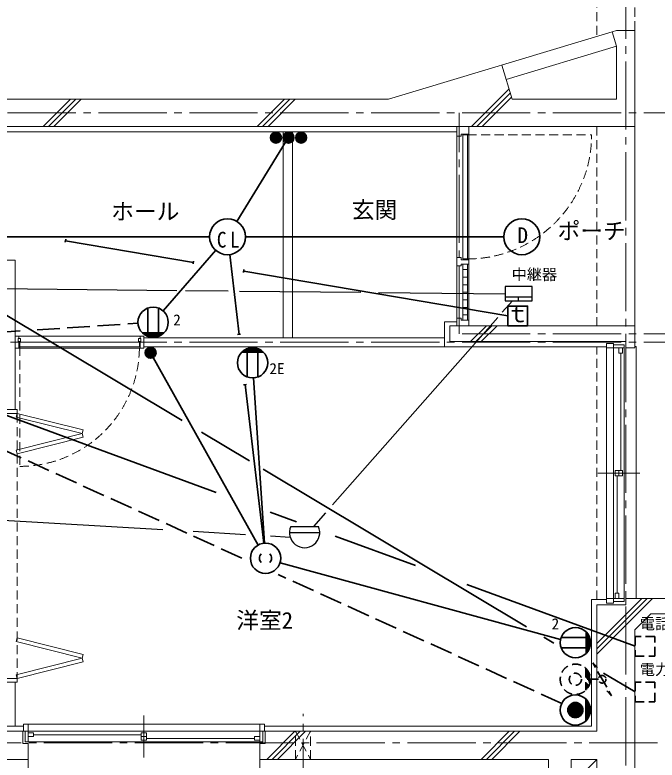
# Model space of a CAD drawing. Units: millimetres at full size, sheet at 1:50; details may follow other scales. Extents: x -9674 to 9699, y -6794 to 6791.
# Drawn here: x 2531 to 6770, y -2761 to 2161 of the extents above; entities that cross this region are included whole.
import ezdxf
from ezdxf.enums import TextEntityAlignment as Align

# ---------------------------------------------------------------- set-up
doc = ezdxf.new("R2010")
doc.units = ezdxf.units.MM
doc.header["$LTSCALE"] = 50
for name, pattern in [('CHAIN1', [8, 5, -1, 1, -1]), ('CHAIN2', [12, 9, -1, 1, -1]), ('DASHED1', [1.8, 1.2, -0.6]), ('DASHED3', [4, 3, -1])]:
    doc.linetypes.add(name, pattern=pattern)
for name, color, linetype, lineweight in [('1-0_芯', 134, 'CHAIN2', 9), ('1-1_躯体', 134, 'Continuous', 9), ('1-2_間仕切', 134, 'Continuous', 9), ('1-3_建具', 134, 'Continuous', 9), ('1-5_設備', 134, 'Continuous', 9), ('1-6_ﾊﾞﾙｺﾆｰ・階段', 134, 'Continuous', 9), ('1-7_その他', 134, 'DASHED1', 9), ('1-8_ハッチ', 134, 'Continuous', 9), ('1-C_梁', 134, 'DASHED1', 9), ('2-0_芯', 2, 'Continuous', 35), ('2-E', 2, 'Continuous', 35), ('3-2', 3, 'DASHED1', 35), ('3-3', 1, 'Continuous', 25), ('3-E', 3, 'Continuous', 35)]:
    doc.layers.add(name, color=color, linetype=linetype, lineweight=lineweight)
doc.layers.add('1-A_文字', color=134, linetype='Continuous')
doc.styles.add('ＭＳ ゴシック', font='')
doc.styles.get('ＭＳ ゴシック').set_extended_font_data('MS Gothic')

msp = doc.modelspace()

# ---------------------------------------------------------------- linework, layer by layer
at = {"layer": '1-0_芯'}
for p, q in [((6562.52, -3396.08), (6562.52, 5323.92)), ((8332.52, 1513.92), (2032.52, 1513.92)), ((5462.52, 55.42), (5462.52, 1513.92)), ((8332.52, 55.42), (5462.52, 55.42)), ((8332.52, -1.08), (2502.52, -1.08)), ((-8677.48, -2646.08), (8332.52, -2646.08))]:
    msp.add_line(p, q, dxfattribs=at)
at = {"layer": '1-1_躯体'}
for p, q in [((4997.52, 1603.92), (6473.58, 2050.17)), ((6473.58, 2050.17), (6502.52, 2058.92)), ((6502.52, 1954.45), (6473.58, 2050.17)), ((5773.82, 1734.14), (6502.52, 1954.45)), ((6502.52, 1603.92), (6502.52, 1954.45)), ((5744.88, 1829.86), (5813.19, 1603.92)), ((2122.52, 1603.92), (4997.52, 1603.92)), ((5813.19, 1603.92), (6502.52, 1603.92)), ((1942.52, 1423.92), (6622.52, 1423.92)), ((5402.52, 107.92), (6622.52, 107.92)), ((5402.52, 107.92), (5402.52, 2.92)), ((5402.52, 2.92), (6562.52, 2.92)), ((6562.52, 2.92), (6562.52, -39.08)), ((6372.52, -1736.08), (6562.52, -1736.08)), ((6372.52, -2571.08), (6372.52, -1736.08)), ((6622.52, -1900.15), (6728.59, -1794.08)), ((6728.59, -1794.08), (7087.52, -1794.08)), ((6622.52, -1900.15), (6622.52, -2946.08)), ((2582.52, -2571.08), (1922.52, -2571.08)), ((2582.52, -2651.08), (2582.52, -2571.08)), ((6372.52, -2571.08), (4182.52, -2571.08)), ((4182.52, -2651.08), (4182.52, -2571.08)), ((2582.52, -2651.08), (2617.52, -2651.08)), ((2617.52, -2651.08), (2617.52, -2756.08)), ((4147.52, -2651.08), (4147.52, -2756.08)), ((4182.52, -2651.08), (4147.52, -2651.08)), ((-162.48, -2756.08), (2617.52, -2756.08)), ((4147.52, -2756.08), (6052.52, -2756.08)), ((6202.52, -2756.08), (6202.52, -2871.08)), ((6202.52, -2756.08), (6372.52, -2756.08)), ((6372.52, -3081.08), (6372.52, -2756.08))]:
    msp.add_line(p, q, dxfattribs=at)
for points in [[(6622.52, 1423.92), (6622.52, 2058.92), (6502.52, 2058.92)], [(6562.52, -39.08), (6622.52, -39.08), (6622.52, 107.92)], [(6562.52, -1736.08), (6562.52, -1694.08), (7137.52, -1694.08)], [(6052.52, -2756.08), (6052.52, -2871.08), (6202.52, -2871.08)]]:
    msp.add_lwpolyline(points, dxfattribs=at)
at = {"layer": '1-2_間仕切'}
for p, q in [((2476.52, 539.92), (2532.52, 539.92)), ((2532.52, -446.08), (2532.52, 539.92)), ((5367.52, 28.92), (3382.52, 28.92)), ((5367.52, -32.08), (3382.52, -32.08)), ((2532.52, -2536.08), (2532.52, -2246.08))]:
    msp.add_line(p, q, dxfattribs=at)
at = {"layer": '1-3_建具'}
for p, q in [((5447.52, 1423.92), (5447.52, 1358.92)), ((5447.52, 1394.92), (5447.52, 1373.92)), ((5527.52, 1373.92), (5527.52, 1423.92)), ((5477.52, 1358.92), (5447.52, 1358.92)), ((5447.52, 558.92), (5447.52, 1358.92)), ((5487.52, 1368.92), (5487.52, 548.92)), ((5517.52, 1368.92), (5487.52, 1368.92)), ((5517.52, 1368.92), (5517.52, 548.92)), ((5527.52, 1373.92), (5527.52, 543.92)), ((5477.52, 558.92), (5447.52, 558.92)), ((5447.52, 503.92), (5447.52, 558.92)), ((5477.52, 558.92), (5477.52, 543.92)), ((5517.52, 548.92), (5487.52, 548.92)), ((5447.52, 503.92), (5447.52, 158.92)), ((5487.52, 513.92), (5487.52, 143.92)), ((5517.52, 513.92), (5517.52, 143.92)), ((5527.52, 143.92), (5527.52, 513.92)), ((5487.52, 478.92), (5517.52, 478.92)), ((5487.52, 428.92), (5517.52, 428.92)), ((5487.52, 378.92), (5517.52, 378.92)), ((5487.52, 328.92), (5517.52, 328.92)), ((5487.52, 278.92), (5517.52, 278.92)), ((5487.52, 228.92), (5517.52, 228.92)), ((5477.52, 158.92), (5447.52, 158.92)), ((5447.52, 107.92), (5447.52, 158.92)), ((5487.52, 178.92), (5517.52, 178.92)), ((5447.52, 122.92), (5447.52, 143.92)), ((5527.52, 143.92), (5527.52, 107.92)), ((2557.52, 38.92), (2532.52, 38.92)), ((2552.52, 23.92), (2567.52, 23.92)), ((2552.52, 3.92), (2552.52, 23.92)), ((2552.52, 3.92), (2567.52, 3.92)), ((2557.52, 23.92), (2557.52, 38.92)), ((2557.52, 38.92), (3357.52, 38.92)), ((2557.52, 3.92), (2557.52, -41.08)), ((2567.52, 3.92), (2567.52, 23.92)), ((3347.52, 23.92), (3362.52, 23.92)), ((3347.52, 3.92), (3347.52, 23.92)), ((3362.52, 3.92), (3347.52, 3.92)), ((3382.52, 38.92), (3357.52, 38.92)), ((3357.52, 23.92), (3357.52, 38.92)), ((3362.52, 23.92), (3362.52, 3.92)), ((3382.52, -41.08), (3382.52, 38.92)), ((2562.52, -31.08), (2562.52, -1.08)), ((2562.52, -1.08), (3352.52, -1.08)), ((3352.52, -31.08), (2562.52, -31.08)), ((3352.52, -1.08), (3352.52, -31.08)), ((3382.52, -41.08), (3357.52, -41.08)), ((6435.52, -9.08), (6436.55, -9.08)), ((6435.52, -9.08), (6435.52, -39.08)), ((6435.52, -9.08), (6482.52, -9.08)), ((6435.52, -39.08), (6482.52, -39.08)), ((6435.52, -39.08), (6435.52, -1694.08)), ((6482.52, -9.08), (6482.52, -39.08)), ((6552.52, -19.08), (6482.52, -19.08)), ((6482.52, -39.08), (6552.52, -39.08)), ((6482.52, -54.08), (6482.52, -39.08)), ((6541.52, -74.08), (6541.52, -39.08)), ((6552.52, -19.08), (6552.52, -54.08)), ((6622.52, -29.08), (6632.52, -29.08)), ((6632.52, -29.08), (6632.52, -1694.08)), ((6482.52, -1679.08), (6482.52, -54.08)), ((6529.52, -849.08), (6529.52, -74.08)), ((6552.52, -1679.08), (6552.52, -54.08)), ((2545.02, -446.08), (2465.02, -446.08)), ((2538.96, -495.34), (2545.02, -471.08)), ((2545.02, -471.08), (2545.02, -446.08)), ((2981.58, -580.22), (2545.02, -471.08)), ((2538.96, -495.34), (2975.52, -604.48)), ((2975.52, -604.48), (2981.58, -580.22)), ((2538.96, -713.62), (2975.52, -604.48)), ((2981.58, -628.73), (2545.02, -737.87)), ((2975.52, -604.48), (2981.58, -628.73)), ((2538.96, -713.62), (2545.02, -737.87)), ((6656, -866.58), (6379.04, -866.58)), ((6493.52, -884.08), (6541.52, -884.08)), ((6505.52, -884.08), (6505.52, -1659.08)), ((6517.52, -884.08), (6517.52, -849.08)), ((6541.52, -884.08), (6541.52, -849.08)), ((6493.52, -1659.08), (6517.52, -1659.08)), ((6493.52, -1659.08), (6493.52, -1694.08)), ((6517.52, -1659.08), (6517.52, -1694.08)), ((6435.52, -1724.08), (6435.52, -1694.08)), ((6435.52, -1694.08), (6482.52, -1694.08)), ((6482.52, -1679.08), (6482.52, -1694.08)), ((6482.52, -1694.08), (6552.52, -1694.08)), ((6482.52, -1724.08), (6482.52, -1694.08)), ((6552.52, -1714.08), (6482.52, -1714.08)), ((6552.52, -1714.08), (6552.52, -1679.08)), ((6435.52, -1724.08), (6436.55, -1724.08)), ((6435.52, -1724.08), (6482.52, -1724.08)), ((2538.96, -1978.55), (2545.02, -1954.29)), ((2981.58, -2063.43), (2545.02, -1954.29)), ((2538.96, -1978.55), (2975.52, -2087.69)), ((2975.52, -2087.69), (2981.58, -2063.43)), ((2538.96, -2196.83), (2975.52, -2087.69)), ((2981.58, -2111.94), (2545.02, -2221.08)), ((2975.52, -2087.69), (2981.58, -2111.94)), ((2538.96, -2196.83), (2545.02, -2221.08)), ((2545.02, -2221.08), (2465.02, -2221.08)), ((2545.02, -2246.08), (2465.02, -2246.08)), ((2545.02, -2246.08), (2545.02, -2221.08)), ((3382.52, -2467.6), (3382.52, -2744.56)), ((2587.52, -2524.08), (2587.52, -2525.12)), ((2587.52, -2524.08), (2617.52, -2524.08)), ((2587.52, -2524.08), (2587.52, -2571.08)), ((2617.52, -2524.08), (2617.52, -2571.08)), ((4147.52, -2524.08), (2617.52, -2524.08)), ((4147.52, -2524.08), (4147.52, -2571.08)), ((4177.52, -2524.08), (4147.52, -2524.08)), ((4177.52, -2524.08), (4177.52, -2525.12)), ((4177.52, -2524.08), (4177.52, -2571.08)), ((2587.52, -2571.08), (2617.52, -2571.08)), ((2597.52, -2641.08), (2597.52, -2571.08)), ((2617.52, -2571.08), (2617.52, -2641.08)), ((2632.52, -2571.08), (2617.52, -2571.08)), ((2652.52, -2582.08), (2617.52, -2582.08)), ((2652.52, -2606.08), (2617.52, -2606.08)), ((2632.52, -2571.08), (4132.52, -2571.08)), ((2652.52, -2582.08), (2652.52, -2606.08)), ((2652.52, -2594.08), (3365.02, -2594.08)), ((3365.02, -2582.08), (3400.02, -2582.08)), ((3365.02, -2582.08), (3365.02, -2630.08)), ((3365.02, -2606.08), (3400.02, -2606.08)), ((3400.02, -2582.08), (3400.02, -2630.08)), ((4112.52, -2630.08), (4112.52, -2606.08)), ((4112.52, -2606.08), (4147.52, -2606.08)), ((4132.52, -2571.08), (4147.52, -2571.08)), ((4147.52, -2571.08), (4147.52, -2641.08)), ((4177.52, -2571.08), (4147.52, -2571.08)), ((4167.52, -2641.08), (4167.52, -2571.08)), ((2597.52, -2641.08), (2632.52, -2641.08)), ((2632.52, -2641.08), (4132.52, -2641.08)), ((3365.02, -2630.08), (3400.02, -2630.08)), ((3400.02, -2618.08), (4112.52, -2618.08)), ((4112.52, -2630.08), (4147.52, -2630.08)), ((4167.52, -2641.08), (4132.52, -2641.08))]:
    msp.add_line(p, q, dxfattribs=at)
at = {"layer": '1-3_建具', "linetype": 'DASHED1'}
for p, q in [((5517.52, 1368.92), (6337.52, 1368.92)), ((2562.52, -31.08), (2562.52, -821.08)), ((2545.02, -471.08), (2545.02, -2221.08))]:
    msp.add_line(p, q, dxfattribs=at)
at = {"layer": '1-3_建具'}
for points in [[(5477.52, 1358.92), (5477.52, 1373.92), (5527.52, 1373.92)], [(5477.52, 543.92), (5527.52, 543.92), (5527.52, 513.92)], [(5447.52, 503.92), (5477.52, 503.92), (5477.52, 513.92), (5527.52, 513.92)], [(5477.52, 158.92), (5477.52, 143.92), (5527.52, 143.92)], [(2557.52, -41.08), (2532.52, -41.08), (2532.52, 38.92)], [(3357.52, 3.92), (3357.52, -41.08), (2557.52, -41.08)], [(6541.52, -74.08), (6517.52, -74.08), (6517.52, -39.08)], [(2545.02, -471.08), (2465.02, -471.08), (2465.02, -446.08)], [(6493.52, -884.08), (6493.52, -849.08), (6541.52, -849.08)]]:
    msp.add_lwpolyline(points, dxfattribs=at)
at = {"layer": '1-3_建具', "linetype": 'DASHED1'}
for centre, radius, end in [((5517.52, 1368.92), 820, 0), ((2562.52, -31.08), 790, 360)]:
    msp.add_arc(centre, radius, 270, end, dxfattribs=at)
at = {"layer": '1-5_設備'}
for p, q in [((4302.52, 28.92), (4302.52, 1388.92)), ((4362.52, 28.92), (4362.52, 1388.92))]:
    msp.add_line(p, q, dxfattribs=at)
at = {"layer": '1-6_ﾊﾞﾙｺﾆｰ・階段'}
for p, q in [((6622.52, 1423.92), (6622.52, 107.92)), ((2617.52, -2756.08), (2617.52, -2871.08)), ((4147.52, -2756.08), (4147.52, -2871.08)), ((6372.52, -2756.08), (6257.52, -2871.08))]:
    msp.add_line(p, q, dxfattribs=at)
at = {"layer": '1-7_その他', "linetype": 'CHAIN1'}
msp.add_line((4432.52, -2871.08), (4432.52, -2456.08), dxfattribs=at)
at = {"layer": '1-7_その他'}
for p, q in [((4482.52, -2571.08), (4382.52, -2756.08)), ((4482.52, -2756.08), (4482.52, -2571.08))]:
    msp.add_line(p, q, dxfattribs=at)
msp.add_lwpolyline([(4382.52, -2756.08), (4382.52, -2571.08), (4482.52, -2756.08)], dxfattribs=at)
at = {"layer": '1-8_ハッチ'}
for p, q in [((5545.01, 1423.92), (5792.72, 1671.63)), ((5580.36, 1423.92), (5800.93, 1644.48)), ((2716.58, 1423.92), (2896.58, 1603.92)), ((2751.94, 1423.92), (2931.94, 1603.92)), ((2787.29, 1423.92), (2967.29, 1603.92)), ((4130.79, 1423.92), (4310.79, 1603.92)), ((4166.15, 1423.92), (4346.15, 1603.92)), ((4201.5, 1423.92), (4381.5, 1603.92)), ((5615.72, 1423.92), (5809.13, 1617.33)), ((1942.52, 1388.92), (5447.52, 1388.92)), ((5367.52, 132.92), (5447.52, 132.92)), ((5538.22, 2.92), (5643.22, 107.92)), ((5573.58, 2.92), (5678.58, 107.92)), ((5608.93, 2.92), (5713.93, 107.92)), ((6337.52, -1701.08), (6435.52, -1701.08)), ((6337.52, -2536.08), (6337.52, -1701.08)), ((6372.52, -2061.92), (6740.36, -1694.08)), ((6372.52, -2026.57), (6705, -1694.08)), ((6372.52, -1991.21), (6669.65, -1694.08)), ((2587.52, -2536.08), (1922.52, -2536.08)), ((6337.52, -2536.08), (4177.52, -2536.08)), ((4193.43, -2756.08), (4378.43, -2571.08)), ((4228.79, -2756.08), (4413.79, -2571.08)), ((4264.15, -2756.08), (4449.15, -2571.08)), ((5607.65, -2756.08), (5792.65, -2571.08)), ((5643, -2756.08), (5828, -2571.08)), ((5678.36, -2756.08), (5863.36, -2571.08))]:
    msp.add_line(p, q, dxfattribs=at)
msp.add_lwpolyline([(5367.52, 132.92), (5367.52, -32.08), (6435.52, -32.08)], dxfattribs=at)
at = {"layer": '1-C_梁'}
for p, q in [((6372.52, 3438.92), (6372.52, 2019.62)), ((6622.52, 2058.92), (6622.52, 3438.92)), ((6372.52, 1423.92), (6372.52, 107.92)), ((6372.52, -1701.08), (6372.52, -32.08))]:
    msp.add_line(p, q, dxfattribs=at)
at = {"layer": '2-0_芯'}
for p, q in [((4234.25, 1381.28), (4234.25, 1320.37)), ((4243.86, 1385.53), (4243.86, 1316.12)), ((4253.46, 1386.83), (4253.46, 1314.82)), ((4263.06, 1385.53), (4263.06, 1316.12)), ((4272.66, 1381.28), (4272.66, 1320.37)), ((4317.6, 1381.28), (4317.6, 1320.37)), ((4327.2, 1385.53), (4327.2, 1316.12)), ((4336.81, 1386.83), (4336.81, 1314.82)), ((4346.41, 1385.53), (4346.41, 1316.12)), ((4356.01, 1381.28), (4356.01, 1320.37)), ((4400.95, 1381.28), (4400.95, 1320.37)), ((4410.55, 1385.53), (4410.55, 1316.12)), ((4420.15, 1386.83), (4420.15, 1314.82)), ((4429.76, 1385.53), (4429.76, 1316.12)), ((4439.36, 1381.28), (4439.36, 1320.37)), ((4224.65, 1372.43), (4224.65, 1329.22)), ((4282.26, 1372.43), (4282.26, 1329.22)), ((4308, 1372.43), (4308, 1329.22)), ((4365.61, 1372.43), (4365.61, 1329.22)), ((4391.35, 1372.43), (4391.35, 1329.22)), ((4448.96, 1372.43), (4448.96, 1329.22)), ((3996.72, 797.03), (4317.96, 1320.14)), ((3815.79, 695.81), (1698.54, 695.81)), ((4053.34, 695.81), (5757.92, 695.81)), ((3508.87, 206.39), (3856.62, 606.19)), ((3948.48, 577.86), (4010.64, 50.99)), ((3634.42, -518.34), (2249.58, 311.86)), ((3408.23, 37.23), (3408.23, 224.62)), ((3478.23, 37.23), (3478.23, 224.62)), ((3514.65, 60.91), (3371.82, 60.91)), ((3511.57, 57.91), (3374.89, 57.91)), ((3504.54, 51.91), (3381.92, 51.91)), ((4000.71, 49.82), (4020.57, 52.16)), ((3495.91, 45.91), (3390.55, 45.91)), ((3484.7, 39.91), (3401.77, 39.91)), ((3467.55, 33.91), (3418.91, 33.91)), ((3404.99, -41.66), (3448.2, -41.66)), ((4141.2, -45.75), (4058.27, -45.75)), ((4064.74, -43.08), (4064.74, -230.47)), ((4124.06, -39.76), (4075.42, -39.76)), ((4134.74, -43.08), (4134.74, -230.47)), ((3390.59, -70.47), (3462.6, -70.47)), ((3391.89, -60.86), (3461.3, -60.86)), ((3391.89, -80.07), (3461.3, -80.07)), ((3396.14, -51.26), (3457.06, -51.26)), ((3396.14, -89.67), (3457.06, -89.67)), ((4171.15, -66.76), (4028.32, -66.76)), ((4168.08, -63.75), (4031.4, -63.75)), ((4161.05, -57.76), (4038.43, -57.76)), ((4152.42, -51.75), (4047.06, -51.75)), ((3404.99, -99.27), (3448.2, -99.27)), ((4136.33, -1340.44), (3444.16, -101.9)), ((4106.34, -236.57), (4178.5, -1327.93)), ((4039.89, -282.28), (4059.75, -279.94)), ((4049.82, -281.11), (4173.38, -1328.4)), ((4078.41, -784.51), (3762.27, -594.98)), ((5908.23, -1881.46), (4169.21, -838.94)), ((6133.22, -1965.16), (4280.65, -1457.41)), ((6301.16, -1914.08), (6301.16, -2056.91)), ((6304.16, -1917.16), (6304.16, -2053.84)), ((6088.09, -1989.28), (6022.74, -1950.11)), ((6324.84, -1950.5), (6137.45, -1950.5)), ((6310.16, -1924.19), (6310.16, -2046.81)), ((6316.16, -1932.82), (6316.16, -2038.18)), ((6322.16, -1944.03), (6322.16, -2026.96)), ((6328.16, -1961.18), (6328.16, -2009.82)), ((6324.84, -2020.5), (6137.45, -2020.5)), ((6624.51, -2310.86), (6416.2, -2185.98))]:
    msp.add_line(p, q, dxfattribs=at)
at = {"layer": '2-0_芯', "linetype": 'DASHED1'}
msp.add_lwpolyline([(6754.51, -2375.86), (6754.51, -2245.86), (6624.51, -2245.86), (6624.51, -2375.86)], close=True, dxfattribs=at)
at = {"layer": '2-0_芯'}
for centre, radius in [((4253.46, 1350.83), 36.01), ((4336.81, 1350.83), 36.01), ((4420.15, 1350.83), 36.01), ((3443.23, 130.93), 100.02), ((3426.6, -70.47), 36.01), ((4099.74, -136.77), 100.02), ((4185.17, -1427.7), 100), ((6231.15, -1985.5), 100.02)]:
    msp.add_circle(centre, radius, dxfattribs=at)
for centre, start, end in [((4185.25, -1427.7), 134.60825, 225.39172), ((4185.1, -1427.7), 314.60825, 45.39172)]:
    msp.add_arc(centre, 40.08, start, end, dxfattribs=at)
at = {"layer": '2-E', "linetype": 'DASHED3'}
for p, q in [((2677.01, 80.73), (3343.43, 124.39)), ((2216.43, 50.56), (2603.99, 75.95))]:
    msp.add_line(p, q, dxfattribs=at)
at = {"layer": '2-E'}
for centre in [(3934.56, 695.81), (5876.69, 695.81)]:
    msp.add_circle(centre, 118.77, dxfattribs=at)
at = {"layer": '3-2'}
for p, q in [((6754.51, -1943.92), (6624.51, -1943.92)), ((6624.51, -1943.92), (6624.51, -2073.92)), ((6754.51, -2073.92), (6754.51, -1943.92)), ((6624.51, -2073.92), (6754.51, -2073.92)), ((6300.5, -2155.89), (6300.5, -2298.72)), ((6306.5, -2162.31), (6306.5, -2292.29)), ((6344.94, -2119.05), (6375.84, -2149.95)), ((6407.44, -2227.3), (6344.94, -2119.05)), ((6312.5, -2170.07), (6312.5, -2284.54)), ((6318.5, -2179.81), (6318.5, -2274.8)), ((6324.5, -2193.19), (6324.5, -2261.42)), ((6330.5, -2227.3), (6382.44, -2227.3))]:
    msp.add_line(p, q, dxfattribs=at)
msp.add_lwpolyline([(6407.44, -2227.3), (6469.94, -2335.56), (6439.04, -2304.66)], dxfattribs=at)
for centre, radius in [((6230.5, -2227.3), 100), ((6230.5, -2227.3), 40), ((6407.44, -2227.3), 25)]:
    msp.add_circle(centre, radius, dxfattribs=at)
at = {"layer": '3-3'}
for p, q in [((2218.45, 354.9), (3599.56, 340.95)), ((3657.74, 340.36), (3938.67, 337.53)), ((4013.39, 336.77), (4813.71, 328.69)), ((4930.56, 327.51), (5767.43, 319.05)), ((5767.43, 299.75), (5944.83, 299.75)), ((5856.13, 271.75), (5856.13, 299.75)), ((5814.44, 271.75), (5748.17, 196.57)), ((5718.79, 163.23), (4627.52, -1074.93)), ((1335.24, -1109.08), (3506.31, -1238.07)), ((4580.78, -1127.96), (4501.4, -1218.03)), ((4351.32, -1218.03), (4534.69, -1218.03)), ((3706.97, -1249.99), (4052.87, -1270.54)), ((4342.98, -1258.04), (4543.02, -1258.04)), ((4218.97, -1280.41), (4347.58, -1288.05))]:
    msp.add_line(p, q, dxfattribs=at)
msp.add_lwpolyline([(5767.43, 271.75), (5944.83, 271.75), (5944.83, 366.36), (5767.43, 366.36)], close=True, dxfattribs=at)
msp.add_arc((4443, -1258.03), 100.03, 156.4305, 23.56947, dxfattribs=at)
at = {"layer": '3-E'}
for p, q in [((2862.82, 659.09), (2866.17, 678.81)), ((3708.6, 525.56), (2864.49, 668.95)), ((3706.92, 515.7), (3710.27, 535.42)), ((4039.61, 459.18), (4042.96, 478.9)), ((5784.5, 172.92), (4041.29, 469.04)), ((3859.82, -992.58), (905.01, 93.64)), ((4388.56, -1186.96), (4215.42, -1123.31)), ((5174.96, -1476.05), (4645.59, -1281.44)), ((6624.51, -2008.92), (5514.71, -1600.94)), ((6300.5, -2359), (6300.5, -2501.83)), ((6184.67, -2410.41), (6276.32, -2410.41)), ((6187.19, -2405.41), (6273.8, -2405.41)), ((6190.5, -2400.41), (6270.5, -2400.41)), ((6194.79, -2395.41), (6266.2, -2395.41)), ((6200.5, -2390.41), (6260.5, -2390.41)), ((6208.7, -2385.41), (6252.29, -2385.41)), ((6306.5, -2365.42), (6306.5, -2495.41)), ((6312.5, -2373.18), (6312.5, -2487.65)), ((6318.5, -2382.92), (6318.5, -2477.91)), ((6324.5, -2396.3), (6324.5, -2464.53)), ((6180.5, -2430.41), (6280.5, -2430.41)), ((6180.75, -2425.41), (6280.24, -2425.41)), ((6180.75, -2435.41), (6280.24, -2435.41)), ((6181.51, -2420.41), (6279.49, -2420.41)), ((6181.51, -2440.41), (6279.49, -2440.41)), ((6182.8, -2415.41), (6278.19, -2415.41)), ((6182.8, -2445.41), (6278.19, -2445.41)), ((6184.67, -2450.41), (6276.32, -2450.41)), ((6187.19, -2455.41), (6273.8, -2455.41)), ((6190.5, -2460.41), (6270.5, -2460.41)), ((6194.79, -2465.41), (6266.2, -2465.41)), ((6200.5, -2470.41), (6260.5, -2470.41)), ((6208.7, -2475.41), (6252.29, -2475.41))]:
    msp.add_line(p, q, dxfattribs=at)
at = {"layer": '3-E', "linetype": 'DASHED3'}
for p, q in [((4028.8, -1426.75), (884.01, 3.41)), ((6140.39, -2387.04), (4268.71, -1535.86))]:
    msp.add_line(p, q, dxfattribs=at)
at = {"layer": '3-E'}
msp.add_lwpolyline([(5784.5, 237.92), (5784.5, 107.92), (5914.5, 107.92), (5914.5, 237.92)], close=True, dxfattribs=at)
for radius in [100, 50]:
    msp.add_circle((6230.5, -2430.41), radius, dxfattribs=at)

# ---------------------------------------------------------------- texts
at = {"layer": '1-A_文字', "style": 'ＭＳ ゴシック'}
for s, p in [('玄関', (4754.46, 785.62)), ('ホール', (3166.08, 775.11)), ('ポーチ', (6112.95, 646.31)), ('洋室2', (3991.8, -1925.85))]:
    msp.add_text(s, height=110, dxfattribs=at).set_placement(p, align=Align.BOTTOM_LEFT)
at = {"layer": '2-0_芯', "color": 7, "style": 'ＭＳ ゴシック'}
for s, p in [('2', (3576.05, 87.75)), ('2E', (4210.64, -233.98)), ('2', (6073.68, -1919.87))]:
    msp.add_text(s, height=73.31, dxfattribs=at).set_placement(p, align=Align.BOTTOM_LEFT)
at = {"layer": '2-E', "color": 7, "style": 'ＭＳ ゴシック'}
for s, height, p in [('D', 104.5, (5847.17, 622.22)), ('ｔ', 110, (5774.5, 97.92)), ('電話ﾌﾟﾙﾎﾞｯｸｽ', 73.31, (6655.88, -1918.66)), ('電力量計', 73.31, (6655.88, -2220.6))]:
    msp.add_text(s, height=height, dxfattribs=at).set_placement(p, align=Align.BOTTOM_LEFT)
at = {"layer": '2-E', "color": 7, "insert": (3863.48, 622.22), "char_height": 104.5, "attachment_point": 7, "style": 'ＭＳ ゴシック'}
msp.add_mtext('\\T1.36;\\W0.9;CL', dxfattribs=at)
at = {"layer": '3-E', "color": 7, "style": 'ＭＳ ゴシック'}
msp.add_text('中継器', height=73.31, dxfattribs=at).set_placement((5810.04, 388.37), align=Align.BOTTOM_LEFT)

doc.saveas('drawing.dxf')
